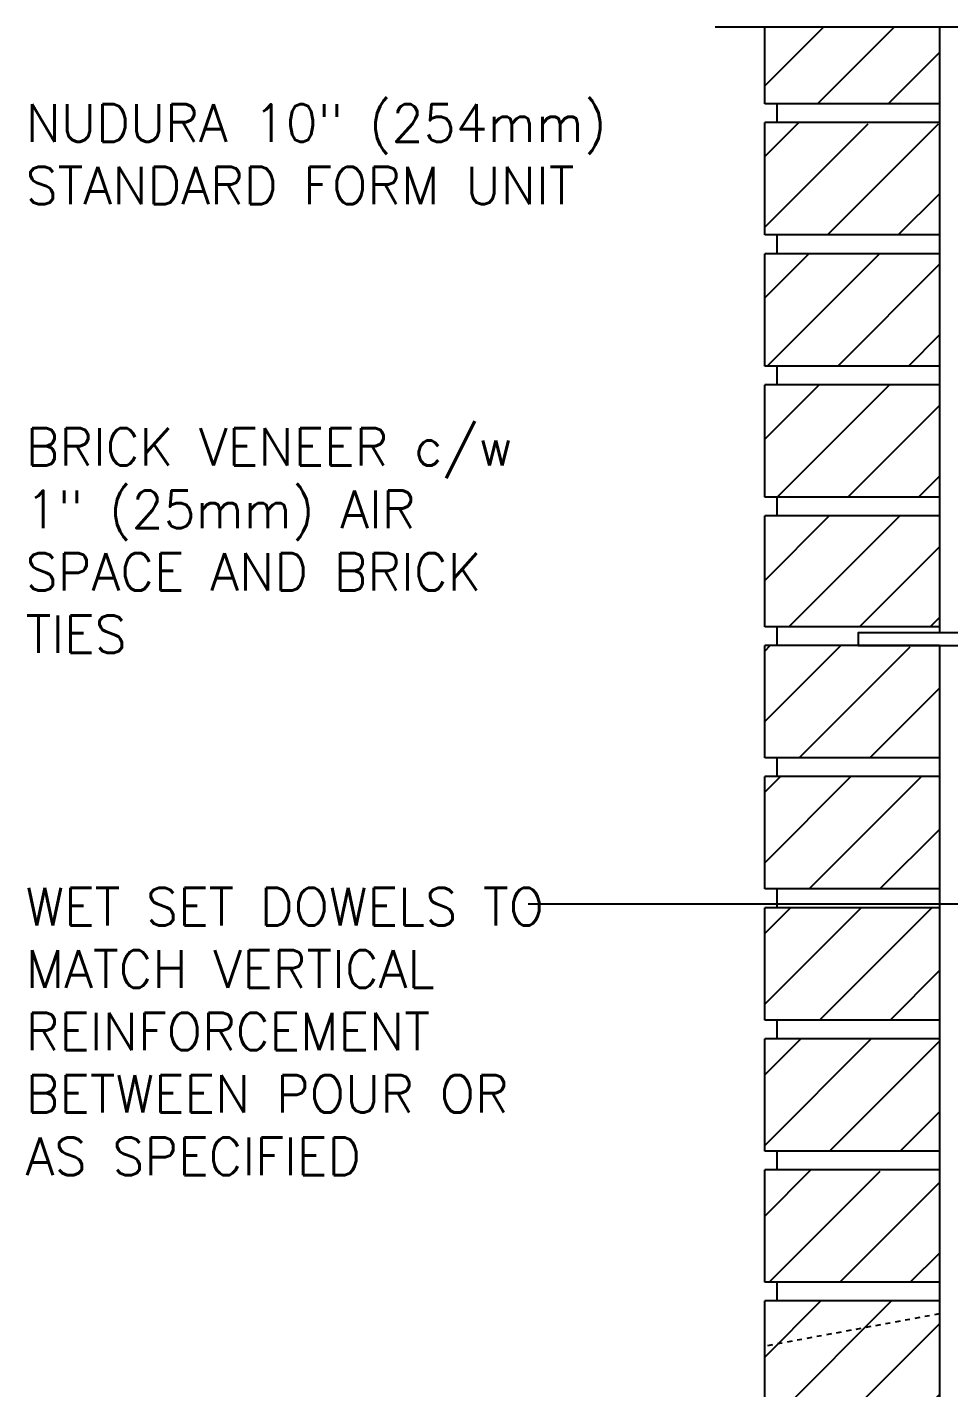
# Model space of a CAD drawing. Header units: inches. Extents: x 94.9 to 180.3, y -51.5 to 24.4.
# Drawn here: x 127.63 to 146.09, y -3.84 to 23.4 of the extents above; entities that cross this region are included whole.
import ezdxf

# ---------------------------------------------------------------- set-up
doc = ezdxf.new("R2010")
doc.units = ezdxf.units.IN
doc.header["$LTSCALE"] = 0.5
doc.header["$MEASUREMENT"] = 0
doc.linetypes.add('DASHED2', pattern=[0.375, 0.25, -0.125])
for name, color, linetype in [('HATCH', 12, 'Continuous'), ('line25', 2, 'Continuous'), ('LINE9', 9, 'Continuous'), ('TEXT', 4, 'Continuous')]:
    doc.layers.add(name, color=color, linetype=linetype)
doc.styles.add('DIM', font='romans.shx', dxfattribs={"width": 0.7})
doc.styles.add('ROMANS', font='romans.shx', dxfattribs={"height": 1.125})
doc.dimstyles.new('ext_12', dxfattribs={"dimscale": 12, "dimtxt": 0.09375, "dimasz": 0.09375, "dimexe": 0.09375, "dimexo": 0.0625, "dimgap": 0.0625, "dimtad": 1, "dimdec": 1, "dimzin": 3, "dimdsep": 46, "dimlunit": 4, "dimtxsty": 'DIM', "dimcen": 0.09, "dimdle": 0.09375, "dimclrt": 4, "dimadec": 0, "dimazin": 0, "dimtfac": 1, "dimtdec": 1, "dimtmove": 2, "dimatfit": 3, "dimfxl": 0, "dimfrac": 2, "dimtolj": 1, "dimtzin": 0, "dimarcsym": 0})

msp = doc.modelspace()

# ---------------------------------------------------------------- hatches: boundary and pattern name
at = {"layer": 'HATCH'}
h = msp.add_hatch(dxfattribs=at)
h.set_pattern_fill('ANSI31', color=256, scale=8, style=0)
h.set_pattern_definition([(45, (136.1029, -43.4712), (-0.707107, 0.707107), [])])
h.paths.add_polyline_path([(145.904, -9.946), (142.404, -9.946), (142.404, -12.196), (145.904, -12.196)])
h.paths.add_polyline_path([(145.904, -7.321), (142.404, -7.321), (142.404, -9.571), (145.904, -9.571)])
h.paths.add_polyline_path([(145.904, -4.726), (142.404, -4.726), (142.404, -6.946), (145.904, -6.946)])
h.paths.add_polyline_path([(145.904, -2.101), (142.404, -2.101), (142.404, -4.351), (145.904, -4.351)])
h.paths.add_polyline_path([(145.904, 0.499), (144.279, 0.499), (144.279, 0.524), (142.404, 0.524), (142.404, -1.726), (145.904, -1.726)])
h.paths.add_polyline_path([(145.904, 3.149), (142.404, 3.149), (142.404, 0.899), (145.904, 0.899)])
h.paths.add_polyline_path([(145.904, 5.774), (142.404, 5.774), (142.404, 3.524), (145.904, 3.524)])
h.paths.add_polyline_path([(145.904, 8.399), (142.404, 8.399), (142.404, 6.149), (145.904, 6.149)])
h.paths.add_polyline_path([(145.904, 10.999), (144.279, 10.999), (144.279, 11.024), (142.404, 11.024), (142.404, 8.774), (145.904, 8.774)])
h.paths.add_polyline_path([(145.904, 13.619), (142.404, 13.619), (142.404, 11.399), (145.904, 11.399)])
h.paths.add_polyline_path([(145.904, 16.244), (142.404, 16.244), (142.404, 13.994), (145.904, 13.994)])
h.paths.add_polyline_path([(145.904, 18.869), (142.404, 18.869), (142.404, 16.619), (145.904, 16.619)])
h.paths.add_polyline_path([(145.904, 21.469), (144.279, 21.469), (144.279, 21.494), (142.404, 21.494), (142.404, 19.244), (145.904, 19.244)])
h.paths.add_polyline_path([(145.904, 23.404), (142.404, 23.404), (142.404, 21.869), (145.904, 21.869)])

# ---------------------------------------------------------------- linework, layer by layer
at = {"layer": 'line25'}
for p, q in [((142.404, 21.869), (142.404, 23.404)), ((145.904, 23.404), (145.904, 11.274)), ((145.904, 21.869), (142.404, 21.869)), ((142.654, 21.494), (142.654, 21.869)), ((142.404, 19.244), (142.404, 21.494)), ((145.904, 21.494), (142.404, 21.494)), ((145.904, 19.244), (142.404, 19.244)), ((142.654, 18.869), (142.654, 19.244)), ((145.904, 18.869), (142.404, 18.869)), ((142.404, 16.619), (142.404, 18.869)), ((145.904, 16.619), (142.404, 16.619)), ((142.654, 16.244), (142.654, 16.619)), ((142.404, 13.994), (142.404, 16.244)), ((145.904, 16.244), (142.404, 16.244)), ((145.904, 13.994), (142.404, 13.994)), ((142.654, 13.619), (142.654, 13.994)), ((142.404, 11.399), (142.404, 13.619)), ((145.904, 13.619), (142.404, 13.619)), ((145.904, 11.399), (142.404, 11.399)), ((142.654, 11.024), (142.654, 11.399)), ((142.404, 8.774), (142.404, 11.024)), ((145.904, 11.024), (142.404, 11.024)), ((145.904, 11.024), (145.904, -12.596)), ((145.904, 8.774), (142.404, 8.774)), ((142.654, 8.399), (142.654, 8.774)), ((142.404, 6.149), (142.404, 8.399)), ((145.904, 8.399), (142.404, 8.399)), ((145.904, 6.149), (142.404, 6.149)), ((142.654, 5.774), (142.654, 6.149)), ((145.904, 5.774), (142.404, 5.774)), ((142.404, 3.524), (142.404, 5.774)), ((145.904, 3.524), (142.404, 3.524)), ((142.654, 3.149), (142.654, 3.524)), ((145.904, 3.149), (142.404, 3.149)), ((142.404, 0.899), (142.404, 3.149)), ((145.904, 0.899), (142.404, 0.899)), ((142.654, 0.524), (142.654, 0.899)), ((145.904, 0.524), (142.404, 0.524)), ((142.404, -1.726), (142.404, 0.524)), ((145.904, -1.726), (142.404, -1.726)), ((142.654, -2.101), (142.654, -1.726)), ((145.904, -2.101), (142.404, -2.101)), ((142.404, -4.351), (142.404, -2.101))]:
    msp.add_line(p, q, dxfattribs=at)
at = {"layer": 'LINE9'}
msp.add_line((151.717, 23.404), (141.414, 23.404), dxfattribs=at)
at = {"layer": 'LINE9', "linetype": 'DASHED2', "ltscale": 0.5}
msp.add_line((145.904, -2.36), (142.404, -3.008), dxfattribs=at)
at = {"layer": 'LINE9'}
msp.add_lwpolyline([(147.279, 15.149), (147.029, 15.149), (147.029, 11.274), (144.279, 11.274), (144.279, 11.024), (147.279, 11.024)], close=True, dxfattribs=at)
at = {"layer": 'TEXT'}
for points in [[(148.928, 21.382, 0, 0.36, 0), (147.848, 21.382, 0, 0, 0), (141.003, 21.382, 0, 0, 0)], [(142.412, 15.027, 0, 0.36, 0), (141.332, 15.027, 0, 0, 0), (138.913, 15.027, 0, 0, 0)]]:
    msp.add_lwpolyline(points, format="xyseb", dxfattribs=at)

# ---------------------------------------------------------------- texts
at = {"layer": 'TEXT', "char_height": 0.75, "attachment_point": 4, "style": 'ROMANS'}
for s, insert, width in [('NUDURA 10" (254mm) STANDARD FORM UNIT', (127.601, 20.861), 13.12317), ('BRICK VENEER c/w 1" (25mm) AIR SPACE AND BRICK TIES', (127.601, 13.125), 11.43486), ('WET SET DOWELS TO MATCH VERTICAL\\PREINFORCEMENT BETWEEN POUR OR AS SPECIFIED', (127.601, 3.295), 11.43486)]:
    msp.add_mtext(s, dxfattribs=dict(at, insert=insert, width=width))

# ---------------------------------------------------------------- leaders
at = {"layer": 'TEXT'}
msp.add_leader([(153.195, 5.846), (137.667, 5.846)], dimstyle='ext_12', override={"dimgap": 0.0625, "dimtad": 0}, dxfattribs=at)

doc.saveas('drawing.dxf')
